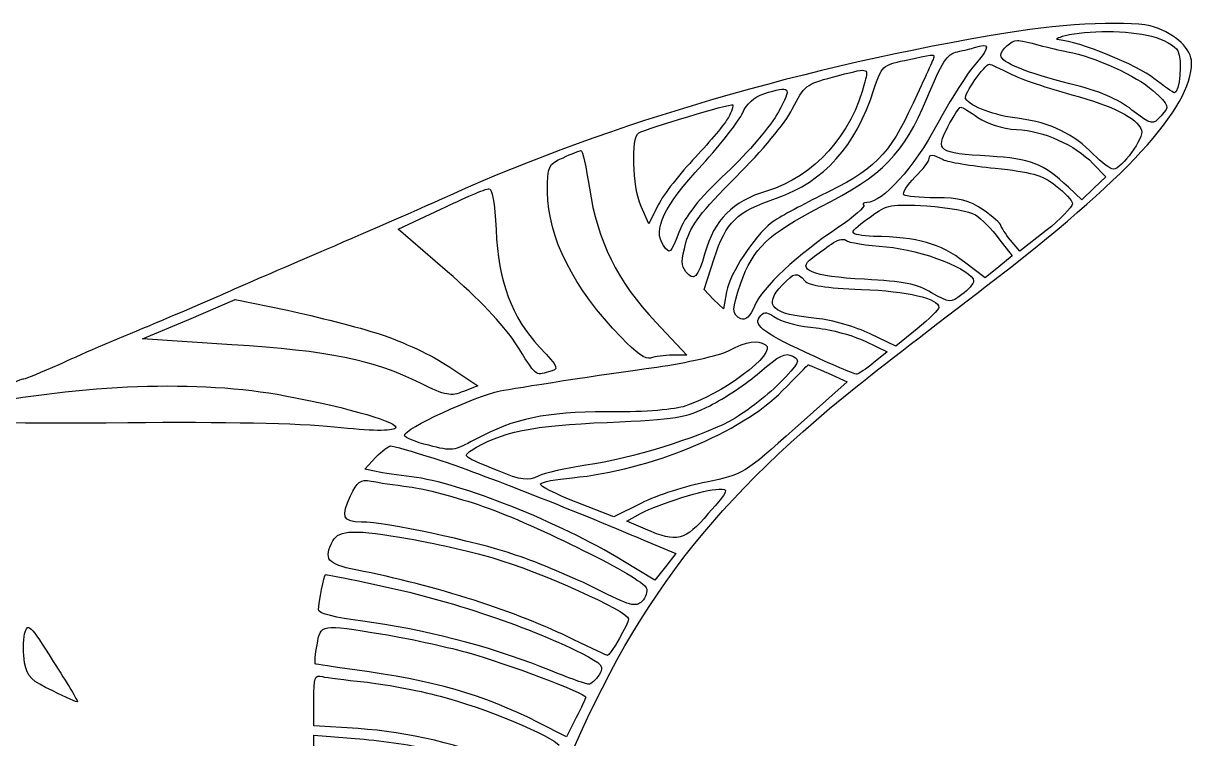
# Model space of a CAD drawing. Header units: millimetres. Extents: x -155 to 147, y 18 to 278.
# Drawn here: x 61.5 to 139.3, y 105.5 to 153.1 of the extents above; entities that cross this region are included whole.
import ezdxf

# ---------------------------------------------------------------- set-up
doc = ezdxf.new("R2010")
doc.units = ezdxf.units.MM
doc.layers.get('0').update_dxf_attribs({"linetype": 'CONTINUOUS'})

msp = doc.modelspace()

# ---------------------------------------------------------------- linework, layer by layer
for p, q in [((132.7, 143.775), (133.557, 142.886)), ((133.557, 142.886), (132.763, 142.124)), ((131.97, 141.362), (131.081, 142.188)), ((132.763, 142.124), (131.97, 141.362)), ((86.472, 139.394), (89.298, 140.727)), ((103.141, 139.743), (102.633, 140.918)), ((103.776, 141.013), (103.141, 139.743)), ((89.742, 136.568), (86.472, 139.394)), ((129.588, 139.299), (127.842, 137.933)), ((126.445, 138.759), (127.334, 137.616)), ((127.842, 137.933), (127.207, 138.664)), ((127.334, 137.616), (126.445, 136.886)), ((106.824, 135.393), (107.49, 137.457)), ((125.524, 136.155), (124.159, 137.203)), ((126.445, 136.886), (125.524, 136.155)), ((107.459, 134.727), (106.824, 135.393)), ((72.534, 133.393), (75.613, 134.727)), ((75.613, 134.727), (79.106, 133.996)), ((108.125, 134.092), (107.459, 134.727)), ((108.316, 135.235), (108.125, 134.092)), ((69.454, 132.091), (72.534, 133.393)), ((103.617, 133.203), (105.681, 131.012)), ((119.587, 131.615), (117.873, 132.441)), ((121.016, 132.758), (119.587, 131.615)), ((75.391, 131.71), (69.454, 132.091)), ((117.555, 131.933), (119.016, 131.234)), ((105.681, 131.012), (104.728, 131.012)), ((119.016, 131.234), (118.095, 130.504)), ((89.837, 130.25), (91.774, 128.98)), ((116.349, 129.234), (112.888, 126.154)), ((115.079, 129.805), (116.349, 129.234)), ((91.774, 128.98), (90.822, 128.599)), ((84.249, 123.424), (84.98, 124.217)), ((85.011, 123.265), (84.249, 123.424)), ((100.823, 120.249), (98.315, 121.233)), ((102.664, 121.169), (100.823, 120.249)), ((101.68, 119.963), (102.601, 120.471)), ((102.918, 119.423), (101.68, 119.963)), ((102.823, 118.693), (104.95, 117.804)), ((104.95, 117.804), (104.252, 116.915)), ((103.553, 116.026), (101.426, 117.328)), ((104.252, 116.915), (103.553, 116.026)), ((80.852, 106.342), (80.852, 108.057)), ((97.68, 105.612), (95.775, 106.564)), ((98.315, 106.882), (97.68, 105.612)), ((83.805, 106.152), (80.852, 106.342)), ((80.852, 104.215), (80.852, 105.707)), ((80.852, 105.707), (83.614, 105.485))]:
    msp.add_line(p, q)
for points in [[(127.048, 152.475), (113.586, 150.252), (100.728, 146.506), (89.901, 141.648)], [(136.796, 152.856), (135.526, 153.3), (130.827, 153.11), (127.048, 152.475)], [(130.858, 152.284), (132.319, 152.665), (135.018, 152.634), (136.605, 152.253)], [(139.272, 150.475), (139.272, 151.364), (138.224, 152.38), (136.796, 152.856)], [(124.826, 151.491), (125.842, 151.84), (125.874, 151.522), (124.953, 150.475)], [(126.572, 150.951), (126.572, 151.332), (127.271, 151.967), (127.683, 151.967)], [(127.683, 151.967), (127.842, 151.967), (128.509, 151.84), (129.112, 151.649)], [(129.112, 151.649), (129.715, 151.491), (130.573, 151.3), (131.017, 151.205)], [(130.446, 151.999), (130.128, 152.03), (130.35, 152.157), (130.858, 152.284)], [(136.764, 149.427), (135.684, 150.316), (131.747, 151.903), (130.446, 151.999)], [(136.605, 152.253), (137.431, 152.03), (138.161, 151.618), (138.351, 151.268)], [(120.159, 150.633), (122.095, 151.046), (122.127, 151.046), (122.127, 150.887)], [(122.127, 150.887), (122.127, 150.792), (121.492, 149.395), (120.73, 147.776)], [(121.651, 148.093), (122.667, 150.538), (122.984, 151.046), (123.683, 151.205)], [(123.683, 151.205), (124.127, 151.3), (124.667, 151.427), (124.826, 151.491)], [(131.176, 149.078), (128.35, 149.776), (126.572, 150.506), (126.572, 150.951)], [(131.017, 151.205), (132.795, 150.887), (135.621, 149.586), (136.7, 148.633)], [(138.351, 151.268), (138.669, 150.665), (138.478, 148.474), (138.129, 148.474)], [(118.127, 148.697), (118.635, 150.252), (118.73, 150.316), (120.159, 150.633)], [(124.953, 150.475), (124.35, 149.808), (123.175, 147.935), (122.318, 146.347)], [(124.223, 148.093), (124.096, 148.347), (125.493, 150.379), (125.81, 150.379)], [(125.62, 135.616), (134.891, 142.696), (139.272, 147.458), (139.272, 150.475)], [(125.81, 150.379), (125.905, 150.379), (126.54, 150.094), (127.207, 149.744)], [(112.697, 147.395), (113.491, 148.951), (113.618, 149.046), (115.364, 149.522)], [(115.364, 149.522), (117.841, 150.157), (117.777, 150.189), (117.523, 149.205)], [(127.207, 149.744), (127.906, 149.395), (129.747, 148.76), (131.303, 148.347)], [(138.129, 148.474), (138.034, 148.474), (137.431, 148.919), (136.764, 149.427)], [(110.792, 148.411), (112.602, 148.982), (112.697, 148.887), (111.777, 147.204)], [(117.523, 149.205), (116.666, 145.68), (114.158, 142.886), (110.983, 141.934)], [(111.65, 141.458), (114.825, 142.601), (116.92, 144.887), (118.127, 148.697)], [(135.303, 147.331), (134.383, 148.062), (133.113, 148.601), (131.176, 149.078)], [(136.7, 148.633), (137.812, 147.617), (137.812, 147.554), (137.24, 146.95)], [(109.395, 147.141), (109.649, 147.744), (110.157, 148.189), (110.792, 148.411)], [(120.73, 147.776), (119.143, 144.315), (118.158, 143.331), (114.507, 141.585)], [(114.539, 140.854), (118.793, 143.045), (120.095, 144.379), (121.651, 148.093)], [(127.81, 146.76), (126.159, 146.95), (124.572, 147.554), (124.223, 148.093)], [(131.303, 148.347), (134.097, 147.585), (135.589, 146.823), (135.938, 145.998)], [(102.474, 145.807), (102.982, 146.093), (108.602, 147.776), (108.729, 147.681)], [(106.697, 143.68), (107.967, 145.077), (109.173, 146.633), (109.395, 147.141)], [(111.777, 147.204), (111.3, 146.315), (109.745, 144.474), (108.316, 143.14)], [(108.729, 147.681), (108.792, 147.617), (108.665, 147.236), (108.443, 146.823)], [(108.951, 142.886), (110.697, 144.601), (112.221, 146.442), (112.697, 147.395)], [(123.048, 146.22), (123.429, 146.919), (123.81, 147.522), (123.905, 147.522)], [(123.905, 147.522), (124, 147.522), (124.54, 147.204), (125.048, 146.823)], [(137.24, 146.95), (136.669, 146.315), (136.669, 146.315), (135.303, 147.331)], [(108.443, 146.823), (108.221, 146.442), (107.236, 145.236), (106.252, 144.188)], [(122.318, 146.347), (120.825, 143.521), (118.698, 141.172), (117.65, 141.172)], [(125.81, 144.252), (122.349, 144.474), (122.222, 144.569), (123.048, 146.22)], [(125.048, 146.823), (125.683, 146.411), (126.636, 146.093), (127.62, 146.03)], [(132.732, 144.379), (131.462, 145.712), (129.842, 146.506), (127.81, 146.76)], [(102.633, 140.918), (102.061, 142.283), (101.966, 145.49), (102.474, 145.807)], [(127.62, 146.03), (129.461, 145.934), (131.493, 145.014), (132.7, 143.775)], [(135.938, 145.998), (136.129, 145.49), (134.605, 143.394), (134.065, 143.394)], [(97.457, 144.156), (97.997, 144.41), (98.537, 144.633), (98.632, 144.633)], [(98.632, 144.633), (98.727, 144.664), (98.981, 143.521), (99.204, 142.124)], [(96.41, 141.87), (96.41, 143.648), (96.441, 143.712), (97.457, 144.156)], [(106.252, 144.188), (105.236, 143.14), (104.125, 141.712), (103.776, 141.013)], [(120.857, 142.855), (121.397, 143.394), (121.81, 143.934), (121.81, 144.093)], [(121.81, 144.093), (121.81, 144.41), (122.032, 144.41), (122.73, 144.029)], [(122.73, 144.029), (123.048, 143.871), (124.604, 143.617), (126.191, 143.458)], [(131.081, 142.188), (129.398, 143.775), (128.572, 144.093), (125.81, 144.252)], [(134.065, 143.394), (133.843, 143.394), (133.271, 143.839), (132.732, 144.379)], [(104.125, 138.314), (103.395, 139.362), (104.125, 140.886), (106.697, 143.68)], [(108.316, 143.14), (106.411, 141.362), (105.585, 140.283), (105.141, 139.172)], [(126.191, 143.458), (128.604, 143.204), (129.303, 143.013), (130.223, 142.315)], [(105.617, 138.505), (105.966, 139.68), (106.601, 140.537), (108.951, 142.886)], [(120.127, 141.68), (120, 141.807), (120.349, 142.347), (120.857, 142.855)], [(130.223, 142.315), (130.827, 141.839), (131.335, 141.299), (131.335, 141.077)], [(89.901, 141.648), (87.297, 140.473), (83.138, 138.664), (80.693, 137.616)], [(89.298, 140.727), (90.853, 141.458), (92.282, 142.093), (92.504, 142.093)], [(92.504, 142.093), (92.727, 142.124), (92.885, 141.172), (92.981, 139.362)], [(101.331, 132.187), (98.092, 135.52), (96.441, 138.854), (96.41, 141.87)], [(99.204, 142.124), (99.712, 138.632), (101.045, 135.933), (103.617, 133.203)], [(110.983, 141.934), (108.729, 141.267), (107.49, 139.997), (106.887, 137.806)], [(114.507, 141.585), (113.205, 140.95), (111.777, 140.156), (111.332, 139.838)], [(122.254, 141.489), (121.206, 141.489), (120.222, 141.585), (120.127, 141.68)], [(107.49, 137.457), (108.316, 139.902), (108.951, 140.537), (111.65, 141.458)], [(109.268, 135.806), (110.094, 138.124), (111.078, 139.076), (114.539, 140.854)], [(117.46, 140.981), (117.555, 140.886), (116.793, 140.219), (115.777, 139.521)], [(117.65, 141.172), (117.428, 141.172), (117.333, 141.077), (117.46, 140.981)], [(117.936, 140.251), (119.016, 141.045), (119.27, 141.077), (121.651, 140.95)], [(121.651, 140.95), (123.048, 140.854), (124.508, 140.6), (124.889, 140.346)], [(125.397, 140.696), (124.445, 141.331), (123.81, 141.489), (122.254, 141.489)], [(131.335, 141.077), (131.303, 140.854), (130.541, 140.061), (129.588, 139.299)], [(116.73, 139.203), (116.73, 139.33), (117.269, 139.807), (117.936, 140.251)], [(124.889, 140.346), (125.27, 140.124), (125.969, 139.394), (126.445, 138.759)], [(126.572, 139.648), (126.572, 139.775), (126.032, 140.251), (125.397, 140.696)], [(92.981, 139.362), (93.139, 135.901), (94.028, 133.52), (95.87, 131.552)], [(105.141, 139.172), (104.601, 137.743), (104.538, 137.711), (104.125, 138.314)], [(111.332, 139.838), (110.126, 138.886), (108.57, 136.505), (108.316, 135.235)], [(115.777, 139.521), (113.078, 137.743), (110.665, 135.489), (110.189, 134.282)], [(118.095, 138.918), (117.333, 138.949), (116.73, 139.045), (116.73, 139.203)], [(127.207, 138.664), (126.89, 139.076), (126.604, 139.521), (126.572, 139.648)], [(105.617, 136.568), (105.3, 136.949), (105.3, 137.33), (105.617, 138.505)], [(114.031, 137.489), (114.38, 137.743), (114.952, 138.156), (115.301, 138.41)], [(115.301, 138.41), (115.65, 138.695), (116.063, 138.791), (116.253, 138.664)], [(116.253, 138.664), (116.412, 138.505), (117.65, 138.314), (118.952, 138.219)], [(124.159, 137.203), (122.508, 138.473), (121.079, 138.854), (118.095, 138.918)], [(80.693, 137.616), (78.249, 136.568), (75.677, 135.457), (74.978, 135.139)], [(106.887, 137.806), (106.411, 136.155), (106.157, 135.901), (105.617, 136.568)], [(118.952, 138.219), (121.302, 138.029), (124.762, 136.695), (124.762, 135.933)], [(117.492, 136.06), (113.967, 136.251), (112.92, 136.695), (114.031, 137.489)], [(94.251, 131.837), (93.457, 133.044), (91.774, 134.822), (89.742, 136.568)], [(112.031, 135.679), (112.824, 136.536), (113.015, 136.568), (113.523, 135.965)], [(121.968, 135.171), (121.016, 135.743), (120.095, 135.933), (117.492, 136.06)], [(109.268, 133.425), (108.665, 133.679), (108.665, 134.092), (109.268, 135.806)], [(114.317, 133.457), (111.3, 133.742), (110.729, 134.282), (112.031, 135.679)], [(113.523, 135.965), (113.777, 135.647), (114.92, 135.489), (117.301, 135.393)], [(117.047, 128.98), (118.349, 130.028), (122.222, 133.012), (125.62, 135.616)], [(117.301, 135.393), (120.381, 135.266), (122.445, 134.79), (122.445, 134.187)], [(124.762, 135.933), (124.762, 135.774), (124.413, 135.362), (123.969, 135.044)], [(74.978, 135.139), (74.28, 134.822), (71.962, 133.838), (69.867, 132.949)], [(123.969, 135.044), (123.207, 134.473), (123.175, 134.473), (121.968, 135.171)], [(79.106, 133.996), (81.011, 133.584), (83.805, 132.885), (85.265, 132.409)], [(110.189, 134.282), (109.872, 133.584), (109.586, 133.298), (109.268, 133.425)], [(110.602, 133.647), (110.888, 133.933), (110.919, 133.933), (111.745, 133.425)], [(122.445, 134.187), (122.445, 134.06), (121.81, 133.425), (121.016, 132.758)], [(69.867, 132.949), (67.739, 132.091), (65.041, 130.917), (63.898, 130.377)], [(113.555, 131.202), (110.634, 132.568), (110.03, 133.076), (110.602, 133.647)], [(111.745, 133.425), (112.126, 133.203), (113.269, 132.917), (114.285, 132.822)], [(117.873, 132.441), (116.92, 132.885), (115.333, 133.361), (114.317, 133.457)], [(85.265, 132.409), (86.726, 131.933), (88.79, 130.98), (89.837, 130.25)], [(103.268, 130.821), (102.95, 130.694), (102.283, 131.171), (101.331, 132.187)], [(114.285, 132.822), (115.301, 132.726), (116.761, 132.314), (117.555, 131.933)], [(87.964, 129.139), (84.821, 130.694), (81.868, 131.298), (75.391, 131.71)], [(96.473, 129.901), (95.552, 129.678), (95.743, 129.488), (94.251, 131.837)], [(95.87, 131.552), (97.203, 130.123), (97.203, 130.091), (96.473, 129.901)], [(110.919, 131.71), (111.777, 131.171), (107.935, 128.313), (105.427, 127.583)], [(108.443, 131.298), (109.745, 131.964), (110.348, 132.06), (110.919, 131.71)], [(104.728, 131.012), (104.188, 131.012), (103.553, 130.917), (103.268, 130.821)], [(103.68, 130.218), (105.649, 130.504), (107.808, 130.98), (108.443, 131.298)], [(110.538, 129.869), (111.84, 131.012), (112.221, 131.202), (112.729, 130.948)], [(112.729, 130.948), (113.269, 130.663), (113.174, 130.504), (111.808, 129.107)], [(116.984, 129.742), (116.825, 129.742), (115.301, 130.409), (113.555, 131.202)], [(63.898, 130.377), (62.723, 129.869), (61.675, 129.424), (61.548, 129.424)], [(93.266, 128.631), (94.219, 128.821), (100.061, 129.742), (103.68, 130.218)], [(107.205, 127.646), (108.157, 128.123), (109.681, 129.139), (110.538, 129.869)], [(112.031, 128.631), (112.951, 129.583), (113.745, 130.345), (113.745, 130.377)], [(113.745, 130.377), (113.777, 130.377), (114.38, 130.123), (115.079, 129.805)], [(118.095, 130.504), (117.619, 130.091), (117.111, 129.774), (116.984, 129.742)], [(61.548, 129.424), (61.421, 129.424), (60.913, 129.202), (60.373, 128.916)], [(90.822, 128.599), (89.964, 128.25), (89.647, 128.313), (87.964, 129.139)], [(111.808, 129.107), (110.951, 128.25), (109.491, 127.138), (108.506, 126.599)], [(57.992, 127.583), (65.422, 129.107), (73.264, 129.393), (78.947, 128.313)], [(78.947, 128.313), (83.297, 127.488), (86.631, 126.503), (86.281, 126.154)], [(86.885, 125.678), (86.885, 126.122), (91.488, 128.25), (93.266, 128.631)], [(96.791, 101.548), (101.617, 113.74), (106.792, 120.757), (117.047, 128.98)], [(98.061, 122.852), (103.204, 123.328), (109.332, 125.868), (112.031, 128.631)], [(105.427, 127.583), (104.696, 127.361), (102.41, 127.202), (100.347, 127.234)], [(100.378, 126.535), (105.046, 126.757), (105.585, 126.821), (107.205, 127.646)], [(68.47, 126.503), (60.405, 126.44), (58.278, 126.503), (57.516, 126.853)], [(100.347, 127.234), (96.251, 127.234), (94.251, 126.821), (91.584, 125.392)], [(82.217, 126.218), (79.804, 126.472), (74.883, 126.567), (68.47, 126.503)], [(86.281, 126.154), (86.059, 125.932), (84.694, 125.964), (82.217, 126.218)], [(91.33, 124.662), (93.235, 125.9), (95.425, 126.345), (100.378, 126.535)], [(108.506, 126.599), (106.284, 125.456), (102.093, 124.154), (98.95, 123.678)], [(112.888, 126.154), (109.491, 123.106), (109.427, 123.074), (106.982, 122.566)], [(88.504, 125.011), (87.615, 125.233), (86.885, 125.519), (86.885, 125.678)], [(91.584, 125.392), (90.187, 124.63), (90.028, 124.598), (88.504, 125.011)], [(84.98, 124.217), (85.392, 124.63), (85.837, 124.979), (85.964, 124.979)], [(85.964, 124.979), (86.091, 124.979), (87.393, 124.598), (88.853, 124.154)], [(93.076, 123.328), (90.822, 124.249), (90.726, 124.281), (91.33, 124.662)], [(88.853, 124.154), (91.33, 123.36), (98.092, 120.725), (102.823, 118.693)], [(98.95, 123.678), (97.648, 123.487), (96.219, 123.17), (95.775, 122.947)], [(87.361, 122.916), (86.504, 123.011), (85.424, 123.17), (85.011, 123.265)], [(101.426, 117.328), (97.172, 119.899), (90.663, 122.503), (87.361, 122.916)], [(95.775, 122.947), (95.108, 122.63), (94.695, 122.662), (93.076, 123.328)], [(95.933, 122.439), (95.997, 122.566), (96.981, 122.757), (98.061, 122.852)], [(83.297, 121.646), (83.741, 122.598), (83.964, 122.757), (84.662, 122.63)], [(84.662, 122.63), (85.107, 122.535), (86.25, 122.376), (87.202, 122.249)], [(87.202, 122.249), (88.155, 122.154), (90.377, 121.55), (92.123, 120.947)], [(98.315, 121.233), (96.918, 121.773), (95.87, 122.312), (95.933, 122.439)], [(102.601, 120.471), (103.903, 121.138), (106.887, 122.09), (107.808, 122.09)], [(106.982, 122.566), (105.617, 122.312), (103.68, 121.677), (102.664, 121.169)], [(107.808, 122.09), (108.506, 122.122), (108.475, 121.995), (107.109, 120.471)], [(84.027, 119.899), (82.789, 119.899), (82.63, 120.28), (83.297, 121.646)], [(92.123, 120.947), (95.679, 119.709), (102.728, 116.185), (102.982, 115.518)], [(94.282, 117.709), (91.457, 118.661), (85.646, 119.899), (84.027, 119.899)], [(107.109, 120.471), (105.522, 118.629), (105.077, 118.502), (102.918, 119.423)], [(82.122, 118.661), (82.535, 119.391), (83.583, 119.423), (87.234, 118.788)], [(83.646, 116.724), (81.741, 117.105), (81.487, 117.423), (82.122, 118.661)], [(87.234, 118.788), (88.694, 118.534), (91.203, 117.963), (92.758, 117.518)], [(92.758, 117.518), (95.902, 116.597), (101.807, 113.962), (101.807, 113.454)], [(99.648, 115.454), (98.219, 116.185), (95.806, 117.201), (94.282, 117.709)], [(98.124, 112.089), (94.378, 113.93), (89.075, 115.645), (83.646, 116.724)], [(81.17, 114.057), (81.17, 114.565), (81.551, 116.407), (81.646, 116.407)], [(81.646, 116.407), (81.709, 116.407), (82.852, 116.185), (84.218, 115.899)], [(84.218, 115.899), (89.583, 114.819), (94.854, 113.073), (98.664, 111.168)], [(102.696, 114.629), (102.283, 114.216), (101.902, 114.311), (99.648, 115.454)], [(102.982, 115.518), (103.077, 115.296), (102.95, 114.883), (102.696, 114.629)], [(84.122, 113.295), (82.281, 113.549), (81.17, 113.803), (81.17, 114.057)], [(61.612, 112.47), (61.802, 113.232), (61.961, 113.105), (63.517, 110.628)], [(81.074, 111.74), (81.297, 113.105), (81.297, 113.137), (85.456, 112.438)], [(96.029, 110.247), (92.504, 111.644), (87.964, 112.819), (84.122, 113.295)], [(101.807, 113.454), (101.807, 113.168), (100.569, 111.009), (100.41, 111.009)], [(61.612, 110.533), (61.516, 111.136), (61.516, 112.025), (61.612, 112.47)], [(85.456, 112.438), (87.043, 112.184), (89.52, 111.644), (91.012, 111.232)], [(100.41, 111.009), (100.378, 111.009), (99.362, 111.486), (98.124, 112.089)], [(80.947, 110.47), (80.916, 110.533), (80.947, 111.105), (81.074, 111.74)], [(91.012, 111.232), (93.679, 110.501), (98.95, 108.501), (98.95, 108.247)], [(63.485, 108.66), (62.056, 109.327), (61.802, 109.581), (61.612, 110.533)], [(63.517, 110.628), (64.437, 109.2), (65.168, 107.961), (65.136, 107.93)], [(83.583, 110.057), (82.186, 110.247), (81.011, 110.438), (80.947, 110.47)], [(98.664, 111.168), (100.093, 110.438), (100.188, 110.311), (99.839, 109.739)], [(80.852, 108.057), (80.852, 109.549), (80.916, 109.771), (81.424, 109.612)], [(95.775, 106.564), (92.092, 108.438), (88.821, 109.358), (83.583, 110.057)], [(99.14, 109.104), (98.981, 109.104), (97.584, 109.612), (96.029, 110.247)], [(99.839, 109.739), (99.616, 109.39), (99.299, 109.104), (99.14, 109.104)], [(81.424, 109.612), (81.709, 109.549), (82.979, 109.39), (84.186, 109.263)], [(84.186, 109.263), (85.424, 109.136), (87.71, 108.723), (89.266, 108.311)], [(65.136, 107.93), (65.136, 107.898), (64.374, 108.215), (63.485, 108.66)], [(89.266, 108.311), (92.123, 107.58), (96.791, 105.644), (97.172, 105.04)], [(98.95, 108.247), (98.95, 108.184), (98.664, 107.549), (98.315, 106.882)], [(94.028, 103.739), (90.568, 105.104), (87.17, 105.929), (83.805, 106.152)], [(83.614, 105.485), (85.138, 105.39), (87.297, 105.072), (88.44, 104.818)]]:
    msp.add_open_spline(points, degree=3)

doc.saveas('drawing.dxf')
